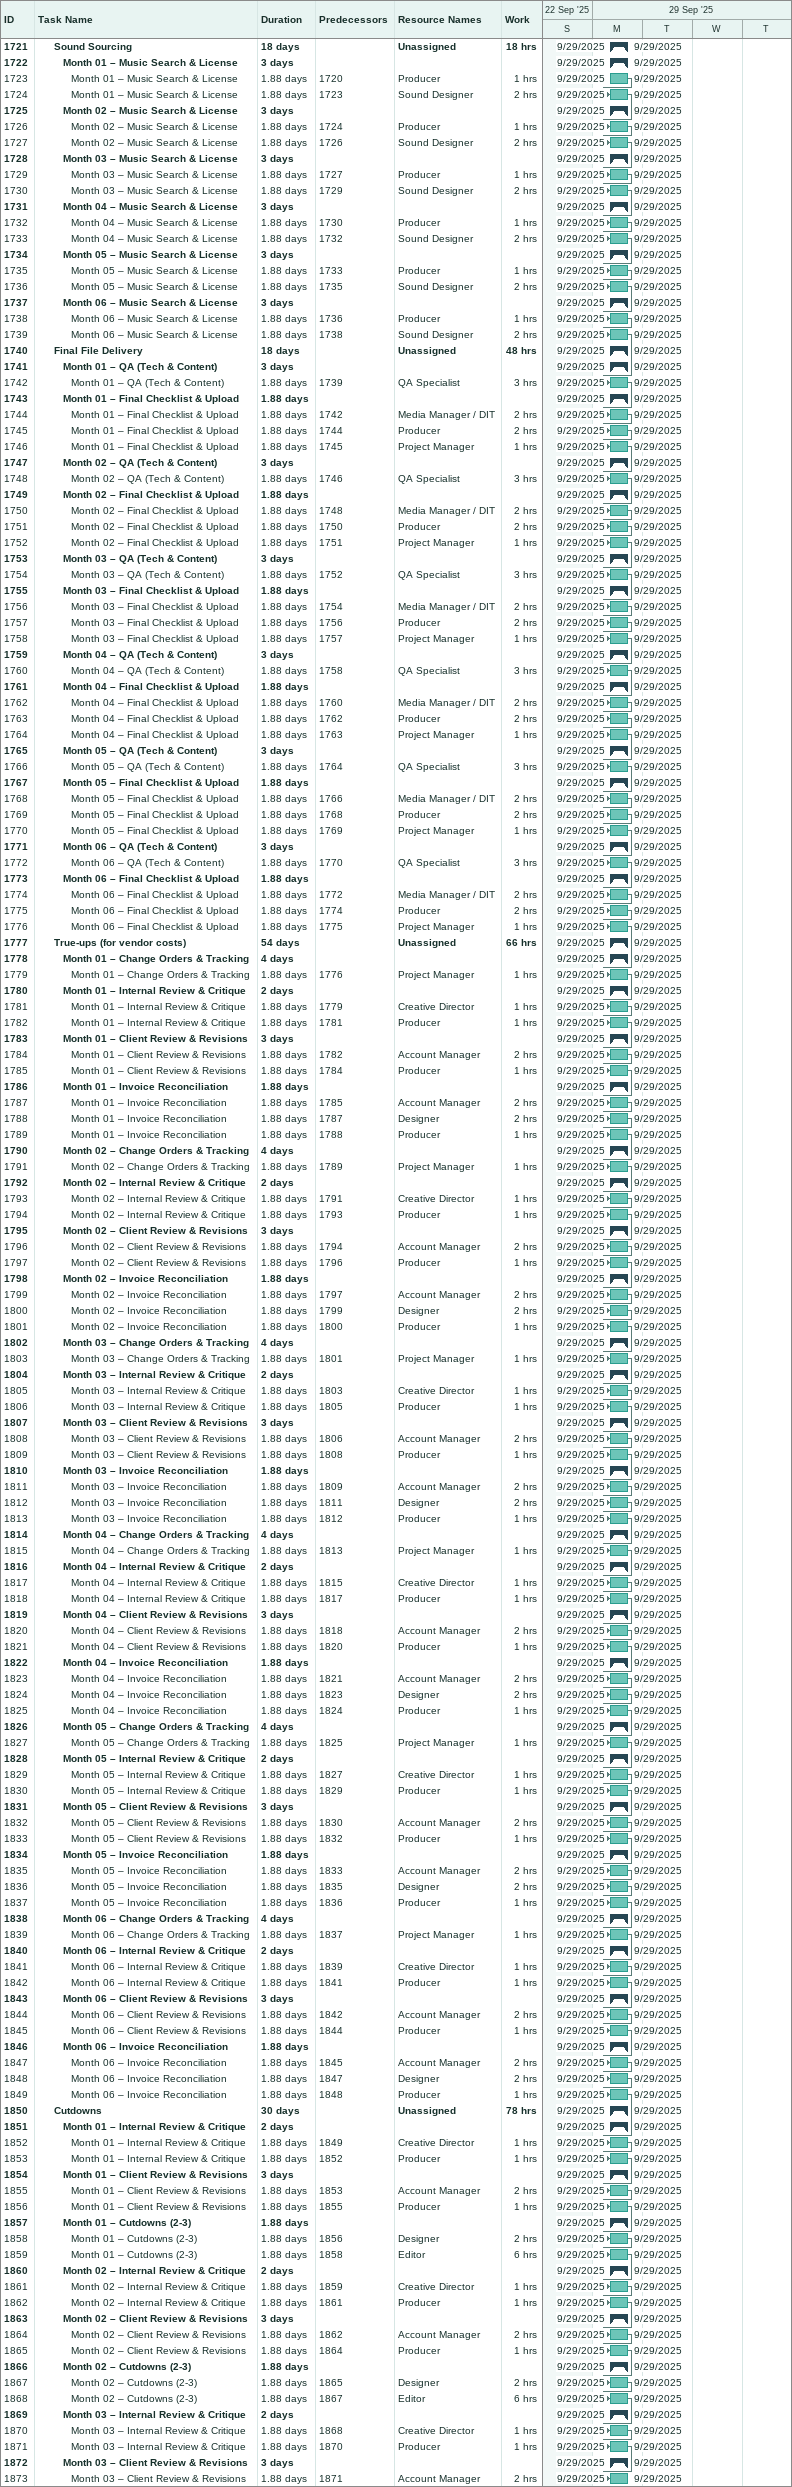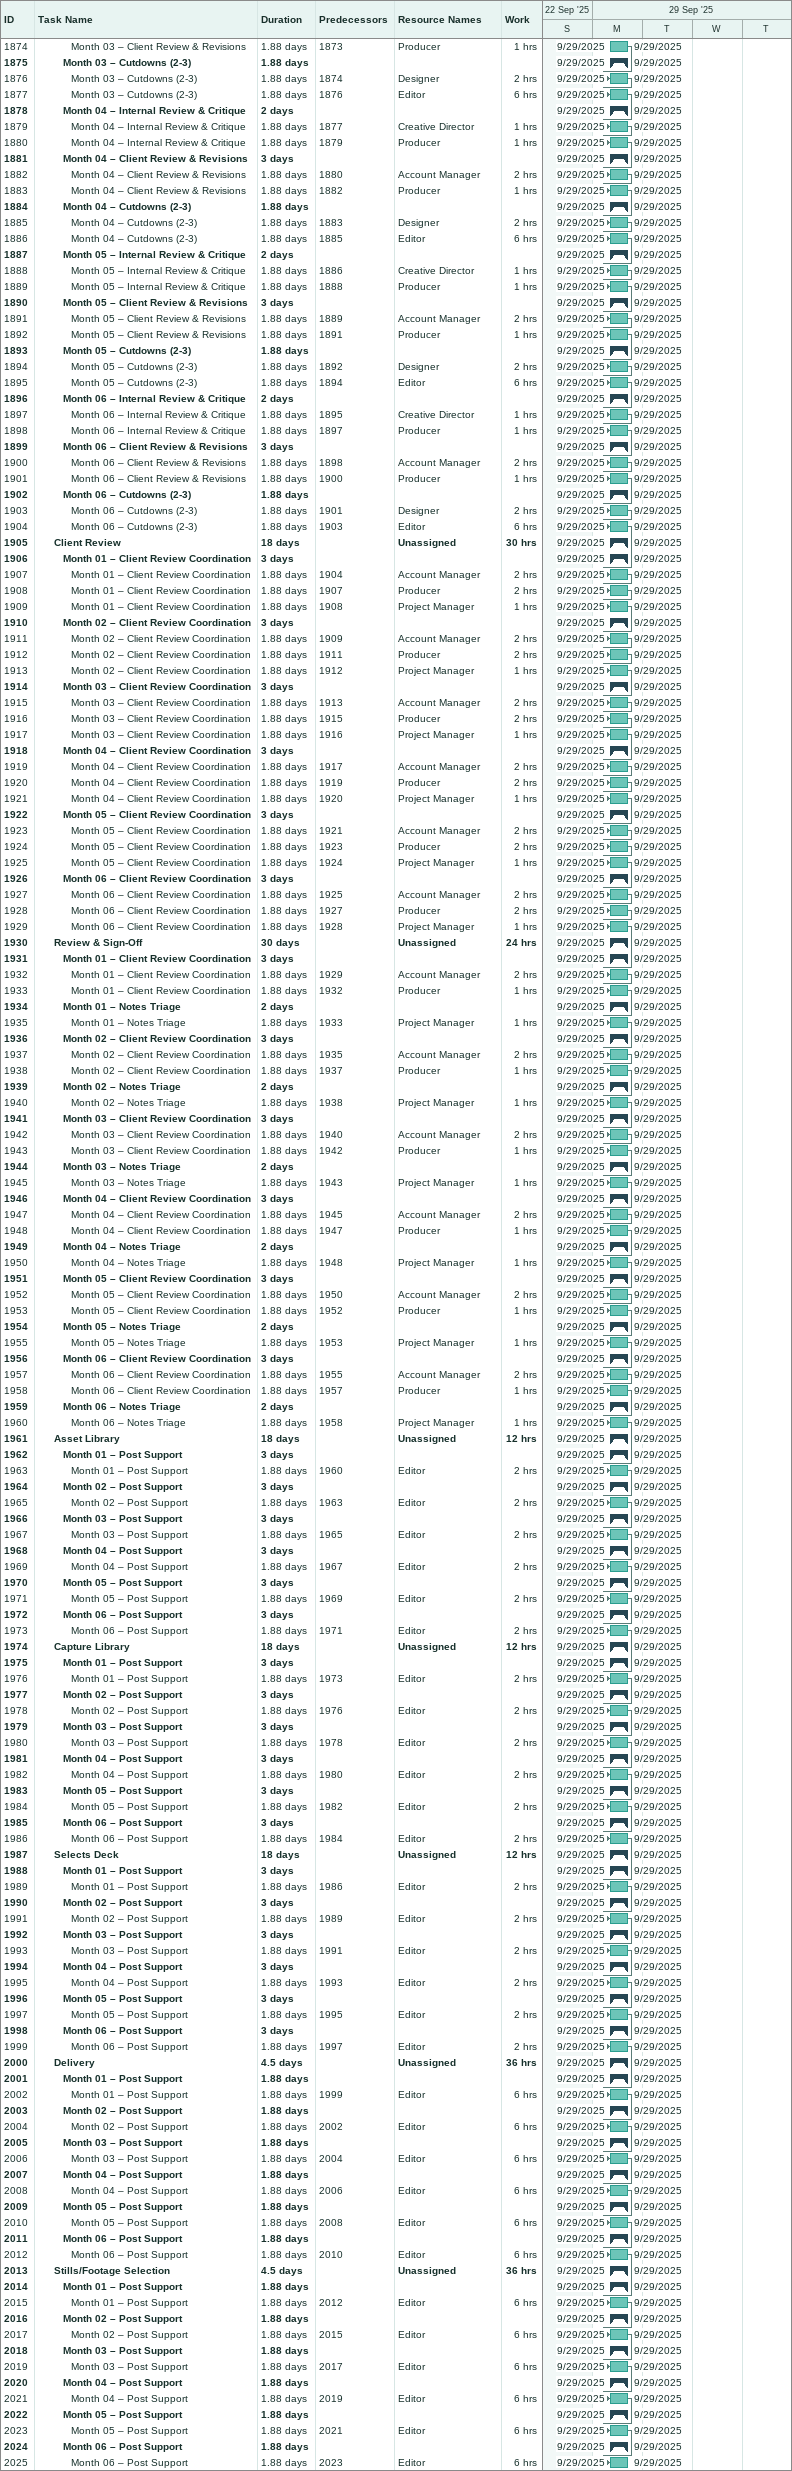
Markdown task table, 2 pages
| ID | Level | Task | Duration | Start | Finish | Predecessors | Resources | Work (h) |
|---|---|---|---|---|---|---|---|---|
| 1721 | 3 | **Sound Sourcing** | 18d | 2025-09-29 | 2025-09-29 |  | Unassigned | 18 |
| 1722 | 4 | **Month 01 – Music Search & License** | 3d | 2025-09-29 | 2025-09-29 |  |  |  |
| 1723 | 5 | Month 01 – Music Search & License | 1.88d | 2025-09-29 | 2025-09-29 | 1720 | Producer | 1 |
| 1724 | 5 | Month 01 – Music Search & License | 1.88d | 2025-09-29 | 2025-09-29 | 1723 | Sound Designer | 2 |
| 1725 | 4 | **Month 02 – Music Search & License** | 3d | 2025-09-29 | 2025-09-29 |  |  |  |
| 1726 | 5 | Month 02 – Music Search & License | 1.88d | 2025-09-29 | 2025-09-29 | 1724 | Producer | 1 |
| 1727 | 5 | Month 02 – Music Search & License | 1.88d | 2025-09-29 | 2025-09-29 | 1726 | Sound Designer | 2 |
| 1728 | 4 | **Month 03 – Music Search & License** | 3d | 2025-09-29 | 2025-09-29 |  |  |  |
| 1729 | 5 | Month 03 – Music Search & License | 1.88d | 2025-09-29 | 2025-09-29 | 1727 | Producer | 1 |
| 1730 | 5 | Month 03 – Music Search & License | 1.88d | 2025-09-29 | 2025-09-29 | 1729 | Sound Designer | 2 |
| 1731 | 4 | **Month 04 – Music Search & License** | 3d | 2025-09-29 | 2025-09-29 |  |  |  |
| 1732 | 5 | Month 04 – Music Search & License | 1.88d | 2025-09-29 | 2025-09-29 | 1730 | Producer | 1 |
| 1733 | 5 | Month 04 – Music Search & License | 1.88d | 2025-09-29 | 2025-09-29 | 1732 | Sound Designer | 2 |
| 1734 | 4 | **Month 05 – Music Search & License** | 3d | 2025-09-29 | 2025-09-29 |  |  |  |
| 1735 | 5 | Month 05 – Music Search & License | 1.88d | 2025-09-29 | 2025-09-29 | 1733 | Producer | 1 |
| 1736 | 5 | Month 05 – Music Search & License | 1.88d | 2025-09-29 | 2025-09-29 | 1735 | Sound Designer | 2 |
| 1737 | 4 | **Month 06 – Music Search & License** | 3d | 2025-09-29 | 2025-09-29 |  |  |  |
| 1738 | 5 | Month 06 – Music Search & License | 1.88d | 2025-09-29 | 2025-09-29 | 1736 | Producer | 1 |
| 1739 | 5 | Month 06 – Music Search & License | 1.88d | 2025-09-29 | 2025-09-29 | 1738 | Sound Designer | 2 |
| 1740 | 3 | **Final File Delivery** | 18d | 2025-09-29 | 2025-09-29 |  | Unassigned | 48 |
| 1741 | 4 | **Month 01 – QA (Tech & Content)** | 3d | 2025-09-29 | 2025-09-29 |  |  |  |
| 1742 | 5 | Month 01 – QA (Tech & Content) | 1.88d | 2025-09-29 | 2025-09-29 | 1739 | QA Specialist | 3 |
| 1743 | 4 | **Month 01 – Final Checklist & Upload** | 1.88d | 2025-09-29 | 2025-09-29 |  |  |  |
| 1744 | 5 | Month 01 – Final Checklist & Upload | 1.88d | 2025-09-29 | 2025-09-29 | 1742 | Media Manager / DIT | 2 |
| 1745 | 5 | Month 01 – Final Checklist & Upload | 1.88d | 2025-09-29 | 2025-09-29 | 1744 | Producer | 2 |
| 1746 | 5 | Month 01 – Final Checklist & Upload | 1.88d | 2025-09-29 | 2025-09-29 | 1745 | Project Manager | 1 |
| 1747 | 4 | **Month 02 – QA (Tech & Content)** | 3d | 2025-09-29 | 2025-09-29 |  |  |  |
| 1748 | 5 | Month 02 – QA (Tech & Content) | 1.88d | 2025-09-29 | 2025-09-29 | 1746 | QA Specialist | 3 |
| 1749 | 4 | **Month 02 – Final Checklist & Upload** | 1.88d | 2025-09-29 | 2025-09-29 |  |  |  |
| 1750 | 5 | Month 02 – Final Checklist & Upload | 1.88d | 2025-09-29 | 2025-09-29 | 1748 | Media Manager / DIT | 2 |
| 1751 | 5 | Month 02 – Final Checklist & Upload | 1.88d | 2025-09-29 | 2025-09-29 | 1750 | Producer | 2 |
| 1752 | 5 | Month 02 – Final Checklist & Upload | 1.88d | 2025-09-29 | 2025-09-29 | 1751 | Project Manager | 1 |
| 1753 | 4 | **Month 03 – QA (Tech & Content)** | 3d | 2025-09-29 | 2025-09-29 |  |  |  |
| 1754 | 5 | Month 03 – QA (Tech & Content) | 1.88d | 2025-09-29 | 2025-09-29 | 1752 | QA Specialist | 3 |
| 1755 | 4 | **Month 03 – Final Checklist & Upload** | 1.88d | 2025-09-29 | 2025-09-29 |  |  |  |
| 1756 | 5 | Month 03 – Final Checklist & Upload | 1.88d | 2025-09-29 | 2025-09-29 | 1754 | Media Manager / DIT | 2 |
| 1757 | 5 | Month 03 – Final Checklist & Upload | 1.88d | 2025-09-29 | 2025-09-29 | 1756 | Producer | 2 |
| 1758 | 5 | Month 03 – Final Checklist & Upload | 1.88d | 2025-09-29 | 2025-09-29 | 1757 | Project Manager | 1 |
| 1759 | 4 | **Month 04 – QA (Tech & Content)** | 3d | 2025-09-29 | 2025-09-29 |  |  |  |
| 1760 | 5 | Month 04 – QA (Tech & Content) | 1.88d | 2025-09-29 | 2025-09-29 | 1758 | QA Specialist | 3 |
| 1761 | 4 | **Month 04 – Final Checklist & Upload** | 1.88d | 2025-09-29 | 2025-09-29 |  |  |  |
| 1762 | 5 | Month 04 – Final Checklist & Upload | 1.88d | 2025-09-29 | 2025-09-29 | 1760 | Media Manager / DIT | 2 |
| 1763 | 5 | Month 04 – Final Checklist & Upload | 1.88d | 2025-09-29 | 2025-09-29 | 1762 | Producer | 2 |
| 1764 | 5 | Month 04 – Final Checklist & Upload | 1.88d | 2025-09-29 | 2025-09-29 | 1763 | Project Manager | 1 |
| 1765 | 4 | **Month 05 – QA (Tech & Content)** | 3d | 2025-09-29 | 2025-09-29 |  |  |  |
| 1766 | 5 | Month 05 – QA (Tech & Content) | 1.88d | 2025-09-29 | 2025-09-29 | 1764 | QA Specialist | 3 |
| 1767 | 4 | **Month 05 – Final Checklist & Upload** | 1.88d | 2025-09-29 | 2025-09-29 |  |  |  |
| 1768 | 5 | Month 05 – Final Checklist & Upload | 1.88d | 2025-09-29 | 2025-09-29 | 1766 | Media Manager / DIT | 2 |
| 1769 | 5 | Month 05 – Final Checklist & Upload | 1.88d | 2025-09-29 | 2025-09-29 | 1768 | Producer | 2 |
| 1770 | 5 | Month 05 – Final Checklist & Upload | 1.88d | 2025-09-29 | 2025-09-29 | 1769 | Project Manager | 1 |
| 1771 | 4 | **Month 06 – QA (Tech & Content)** | 3d | 2025-09-29 | 2025-09-29 |  |  |  |
| 1772 | 5 | Month 06 – QA (Tech & Content) | 1.88d | 2025-09-29 | 2025-09-29 | 1770 | QA Specialist | 3 |
| 1773 | 4 | **Month 06 – Final Checklist & Upload** | 1.88d | 2025-09-29 | 2025-09-29 |  |  |  |
| 1774 | 5 | Month 06 – Final Checklist & Upload | 1.88d | 2025-09-29 | 2025-09-29 | 1772 | Media Manager / DIT | 2 |
| 1775 | 5 | Month 06 – Final Checklist & Upload | 1.88d | 2025-09-29 | 2025-09-29 | 1774 | Producer | 2 |
| 1776 | 5 | Month 06 – Final Checklist & Upload | 1.88d | 2025-09-29 | 2025-09-29 | 1775 | Project Manager | 1 |
| 1777 | 3 | **True-ups (for vendor costs)** | 54d | 2025-09-29 | 2025-09-29 |  | Unassigned | 66 |
| 1778 | 4 | **Month 01 – Change Orders & Tracking** | 4d | 2025-09-29 | 2025-09-29 |  |  |  |
| 1779 | 5 | Month 01 – Change Orders & Tracking | 1.88d | 2025-09-29 | 2025-09-29 | 1776 | Project Manager | 1 |
| 1780 | 4 | **Month 01 – Internal Review & Critique** | 2d | 2025-09-29 | 2025-09-29 |  |  |  |
| 1781 | 5 | Month 01 – Internal Review & Critique | 1.88d | 2025-09-29 | 2025-09-29 | 1779 | Creative Director | 1 |
| 1782 | 5 | Month 01 – Internal Review & Critique | 1.88d | 2025-09-29 | 2025-09-29 | 1781 | Producer | 1 |
| 1783 | 4 | **Month 01 – Client Review & Revisions** | 3d | 2025-09-29 | 2025-09-29 |  |  |  |
| 1784 | 5 | Month 01 – Client Review & Revisions | 1.88d | 2025-09-29 | 2025-09-29 | 1782 | Account Manager | 2 |
| 1785 | 5 | Month 01 – Client Review & Revisions | 1.88d | 2025-09-29 | 2025-09-29 | 1784 | Producer | 1 |
| 1786 | 4 | **Month 01 – Invoice Reconciliation** | 1.88d | 2025-09-29 | 2025-09-29 |  |  |  |
| 1787 | 5 | Month 01 – Invoice Reconciliation | 1.88d | 2025-09-29 | 2025-09-29 | 1785 | Account Manager | 2 |
| 1788 | 5 | Month 01 – Invoice Reconciliation | 1.88d | 2025-09-29 | 2025-09-29 | 1787 | Designer | 2 |
| 1789 | 5 | Month 01 – Invoice Reconciliation | 1.88d | 2025-09-29 | 2025-09-29 | 1788 | Producer | 1 |
| 1790 | 4 | **Month 02 – Change Orders & Tracking** | 4d | 2025-09-29 | 2025-09-29 |  |  |  |
| 1791 | 5 | Month 02 – Change Orders & Tracking | 1.88d | 2025-09-29 | 2025-09-29 | 1789 | Project Manager | 1 |
| 1792 | 4 | **Month 02 – Internal Review & Critique** | 2d | 2025-09-29 | 2025-09-29 |  |  |  |
| 1793 | 5 | Month 02 – Internal Review & Critique | 1.88d | 2025-09-29 | 2025-09-29 | 1791 | Creative Director | 1 |
| 1794 | 5 | Month 02 – Internal Review & Critique | 1.88d | 2025-09-29 | 2025-09-29 | 1793 | Producer | 1 |
| 1795 | 4 | **Month 02 – Client Review & Revisions** | 3d | 2025-09-29 | 2025-09-29 |  |  |  |
| 1796 | 5 | Month 02 – Client Review & Revisions | 1.88d | 2025-09-29 | 2025-09-29 | 1794 | Account Manager | 2 |
| 1797 | 5 | Month 02 – Client Review & Revisions | 1.88d | 2025-09-29 | 2025-09-29 | 1796 | Producer | 1 |
| 1798 | 4 | **Month 02 – Invoice Reconciliation** | 1.88d | 2025-09-29 | 2025-09-29 |  |  |  |
| 1799 | 5 | Month 02 – Invoice Reconciliation | 1.88d | 2025-09-29 | 2025-09-29 | 1797 | Account Manager | 2 |
| 1800 | 5 | Month 02 – Invoice Reconciliation | 1.88d | 2025-09-29 | 2025-09-29 | 1799 | Designer | 2 |
| 1801 | 5 | Month 02 – Invoice Reconciliation | 1.88d | 2025-09-29 | 2025-09-29 | 1800 | Producer | 1 |
| 1802 | 4 | **Month 03 – Change Orders & Tracking** | 4d | 2025-09-29 | 2025-09-29 |  |  |  |
| 1803 | 5 | Month 03 – Change Orders & Tracking | 1.88d | 2025-09-29 | 2025-09-29 | 1801 | Project Manager | 1 |
| 1804 | 4 | **Month 03 – Internal Review & Critique** | 2d | 2025-09-29 | 2025-09-29 |  |  |  |
| 1805 | 5 | Month 03 – Internal Review & Critique | 1.88d | 2025-09-29 | 2025-09-29 | 1803 | Creative Director | 1 |
| 1806 | 5 | Month 03 – Internal Review & Critique | 1.88d | 2025-09-29 | 2025-09-29 | 1805 | Producer | 1 |
| 1807 | 4 | **Month 03 – Client Review & Revisions** | 3d | 2025-09-29 | 2025-09-29 |  |  |  |
| 1808 | 5 | Month 03 – Client Review & Revisions | 1.88d | 2025-09-29 | 2025-09-29 | 1806 | Account Manager | 2 |
| 1809 | 5 | Month 03 – Client Review & Revisions | 1.88d | 2025-09-29 | 2025-09-29 | 1808 | Producer | 1 |
| 1810 | 4 | **Month 03 – Invoice Reconciliation** | 1.88d | 2025-09-29 | 2025-09-29 |  |  |  |
| 1811 | 5 | Month 03 – Invoice Reconciliation | 1.88d | 2025-09-29 | 2025-09-29 | 1809 | Account Manager | 2 |
| 1812 | 5 | Month 03 – Invoice Reconciliation | 1.88d | 2025-09-29 | 2025-09-29 | 1811 | Designer | 2 |
| 1813 | 5 | Month 03 – Invoice Reconciliation | 1.88d | 2025-09-29 | 2025-09-29 | 1812 | Producer | 1 |
| 1814 | 4 | **Month 04 – Change Orders & Tracking** | 4d | 2025-09-29 | 2025-09-29 |  |  |  |
| 1815 | 5 | Month 04 – Change Orders & Tracking | 1.88d | 2025-09-29 | 2025-09-29 | 1813 | Project Manager | 1 |
| 1816 | 4 | **Month 04 – Internal Review & Critique** | 2d | 2025-09-29 | 2025-09-29 |  |  |  |
| 1817 | 5 | Month 04 – Internal Review & Critique | 1.88d | 2025-09-29 | 2025-09-29 | 1815 | Creative Director | 1 |
| 1818 | 5 | Month 04 – Internal Review & Critique | 1.88d | 2025-09-29 | 2025-09-29 | 1817 | Producer | 1 |
| 1819 | 4 | **Month 04 – Client Review & Revisions** | 3d | 2025-09-29 | 2025-09-29 |  |  |  |
| 1820 | 5 | Month 04 – Client Review & Revisions | 1.88d | 2025-09-29 | 2025-09-29 | 1818 | Account Manager | 2 |
| 1821 | 5 | Month 04 – Client Review & Revisions | 1.88d | 2025-09-29 | 2025-09-29 | 1820 | Producer | 1 |
| 1822 | 4 | **Month 04 – Invoice Reconciliation** | 1.88d | 2025-09-29 | 2025-09-29 |  |  |  |
| 1823 | 5 | Month 04 – Invoice Reconciliation | 1.88d | 2025-09-29 | 2025-09-29 | 1821 | Account Manager | 2 |
| 1824 | 5 | Month 04 – Invoice Reconciliation | 1.88d | 2025-09-29 | 2025-09-29 | 1823 | Designer | 2 |
| 1825 | 5 | Month 04 – Invoice Reconciliation | 1.88d | 2025-09-29 | 2025-09-29 | 1824 | Producer | 1 |
| 1826 | 4 | **Month 05 – Change Orders & Tracking** | 4d | 2025-09-29 | 2025-09-29 |  |  |  |
| 1827 | 5 | Month 05 – Change Orders & Tracking | 1.88d | 2025-09-29 | 2025-09-29 | 1825 | Project Manager | 1 |
| 1828 | 4 | **Month 05 – Internal Review & Critique** | 2d | 2025-09-29 | 2025-09-29 |  |  |  |
| 1829 | 5 | Month 05 – Internal Review & Critique | 1.88d | 2025-09-29 | 2025-09-29 | 1827 | Creative Director | 1 |
| 1830 | 5 | Month 05 – Internal Review & Critique | 1.88d | 2025-09-29 | 2025-09-29 | 1829 | Producer | 1 |
| 1831 | 4 | **Month 05 – Client Review & Revisions** | 3d | 2025-09-29 | 2025-09-29 |  |  |  |
| 1832 | 5 | Month 05 – Client Review & Revisions | 1.88d | 2025-09-29 | 2025-09-29 | 1830 | Account Manager | 2 |
| 1833 | 5 | Month 05 – Client Review & Revisions | 1.88d | 2025-09-29 | 2025-09-29 | 1832 | Producer | 1 |
| 1834 | 4 | **Month 05 – Invoice Reconciliation** | 1.88d | 2025-09-29 | 2025-09-29 |  |  |  |
| 1835 | 5 | Month 05 – Invoice Reconciliation | 1.88d | 2025-09-29 | 2025-09-29 | 1833 | Account Manager | 2 |
| 1836 | 5 | Month 05 – Invoice Reconciliation | 1.88d | 2025-09-29 | 2025-09-29 | 1835 | Designer | 2 |
| 1837 | 5 | Month 05 – Invoice Reconciliation | 1.88d | 2025-09-29 | 2025-09-29 | 1836 | Producer | 1 |
| 1838 | 4 | **Month 06 – Change Orders & Tracking** | 4d | 2025-09-29 | 2025-09-29 |  |  |  |
| 1839 | 5 | Month 06 – Change Orders & Tracking | 1.88d | 2025-09-29 | 2025-09-29 | 1837 | Project Manager | 1 |
| 1840 | 4 | **Month 06 – Internal Review & Critique** | 2d | 2025-09-29 | 2025-09-29 |  |  |  |
| 1841 | 5 | Month 06 – Internal Review & Critique | 1.88d | 2025-09-29 | 2025-09-29 | 1839 | Creative Director | 1 |
| 1842 | 5 | Month 06 – Internal Review & Critique | 1.88d | 2025-09-29 | 2025-09-29 | 1841 | Producer | 1 |
| 1843 | 4 | **Month 06 – Client Review & Revisions** | 3d | 2025-09-29 | 2025-09-29 |  |  |  |
| 1844 | 5 | Month 06 – Client Review & Revisions | 1.88d | 2025-09-29 | 2025-09-29 | 1842 | Account Manager | 2 |
| 1845 | 5 | Month 06 – Client Review & Revisions | 1.88d | 2025-09-29 | 2025-09-29 | 1844 | Producer | 1 |
| 1846 | 4 | **Month 06 – Invoice Reconciliation** | 1.88d | 2025-09-29 | 2025-09-29 |  |  |  |
| 1847 | 5 | Month 06 – Invoice Reconciliation | 1.88d | 2025-09-29 | 2025-09-29 | 1845 | Account Manager | 2 |
| 1848 | 5 | Month 06 – Invoice Reconciliation | 1.88d | 2025-09-29 | 2025-09-29 | 1847 | Designer | 2 |
| 1849 | 5 | Month 06 – Invoice Reconciliation | 1.88d | 2025-09-29 | 2025-09-29 | 1848 | Producer | 1 |
| 1850 | 3 | **Cutdowns** | 30d | 2025-09-29 | 2025-09-29 |  | Unassigned | 78 |
| 1851 | 4 | **Month 01 – Internal Review & Critique** | 2d | 2025-09-29 | 2025-09-29 |  |  |  |
| 1852 | 5 | Month 01 – Internal Review & Critique | 1.88d | 2025-09-29 | 2025-09-29 | 1849 | Creative Director | 1 |
| 1853 | 5 | Month 01 – Internal Review & Critique | 1.88d | 2025-09-29 | 2025-09-29 | 1852 | Producer | 1 |
| 1854 | 4 | **Month 01 – Client Review & Revisions** | 3d | 2025-09-29 | 2025-09-29 |  |  |  |
| 1855 | 5 | Month 01 – Client Review & Revisions | 1.88d | 2025-09-29 | 2025-09-29 | 1853 | Account Manager | 2 |
| 1856 | 5 | Month 01 – Client Review & Revisions | 1.88d | 2025-09-29 | 2025-09-29 | 1855 | Producer | 1 |
| 1857 | 4 | **Month 01 – Cutdowns (2-3)** | 1.88d | 2025-09-29 | 2025-09-29 |  |  |  |
| 1858 | 5 | Month 01 – Cutdowns (2-3) | 1.88d | 2025-09-29 | 2025-09-29 | 1856 | Designer | 2 |
| 1859 | 5 | Month 01 – Cutdowns (2-3) | 1.88d | 2025-09-29 | 2025-09-29 | 1858 | Editor | 6 |
| 1860 | 4 | **Month 02 – Internal Review & Critique** | 2d | 2025-09-29 | 2025-09-29 |  |  |  |
| 1861 | 5 | Month 02 – Internal Review & Critique | 1.88d | 2025-09-29 | 2025-09-29 | 1859 | Creative Director | 1 |
| 1862 | 5 | Month 02 – Internal Review & Critique | 1.88d | 2025-09-29 | 2025-09-29 | 1861 | Producer | 1 |
| 1863 | 4 | **Month 02 – Client Review & Revisions** | 3d | 2025-09-29 | 2025-09-29 |  |  |  |
| 1864 | 5 | Month 02 – Client Review & Revisions | 1.88d | 2025-09-29 | 2025-09-29 | 1862 | Account Manager | 2 |
| 1865 | 5 | Month 02 – Client Review & Revisions | 1.88d | 2025-09-29 | 2025-09-29 | 1864 | Producer | 1 |
| 1866 | 4 | **Month 02 – Cutdowns (2-3)** | 1.88d | 2025-09-29 | 2025-09-29 |  |  |  |
| 1867 | 5 | Month 02 – Cutdowns (2-3) | 1.88d | 2025-09-29 | 2025-09-29 | 1865 | Designer | 2 |
| 1868 | 5 | Month 02 – Cutdowns (2-3) | 1.88d | 2025-09-29 | 2025-09-29 | 1867 | Editor | 6 |
| 1869 | 4 | **Month 03 – Internal Review & Critique** | 2d | 2025-09-29 | 2025-09-29 |  |  |  |
| 1870 | 5 | Month 03 – Internal Review & Critique | 1.88d | 2025-09-29 | 2025-09-29 | 1868 | Creative Director | 1 |
| 1871 | 5 | Month 03 – Internal Review & Critique | 1.88d | 2025-09-29 | 2025-09-29 | 1870 | Producer | 1 |
| 1872 | 4 | **Month 03 – Client Review & Revisions** | 3d | 2025-09-29 | 2025-09-29 |  |  |  |
| 1873 | 5 | Month 03 – Client Review & Revisions | 1.88d | 2025-09-29 | 2025-09-29 | 1871 | Account Manager | 2 |
| 1874 | 5 | Month 03 – Client Review & Revisions | 1.88d | 2025-09-29 | 2025-09-29 | 1873 | Producer | 1 |
| 1875 | 4 | **Month 03 – Cutdowns (2-3)** | 1.88d | 2025-09-29 | 2025-09-29 |  |  |  |
| 1876 | 5 | Month 03 – Cutdowns (2-3) | 1.88d | 2025-09-29 | 2025-09-29 | 1874 | Designer | 2 |
| 1877 | 5 | Month 03 – Cutdowns (2-3) | 1.88d | 2025-09-29 | 2025-09-29 | 1876 | Editor | 6 |
| 1878 | 4 | **Month 04 – Internal Review & Critique** | 2d | 2025-09-29 | 2025-09-29 |  |  |  |
| 1879 | 5 | Month 04 – Internal Review & Critique | 1.88d | 2025-09-29 | 2025-09-29 | 1877 | Creative Director | 1 |
| 1880 | 5 | Month 04 – Internal Review & Critique | 1.88d | 2025-09-29 | 2025-09-29 | 1879 | Producer | 1 |
| 1881 | 4 | **Month 04 – Client Review & Revisions** | 3d | 2025-09-29 | 2025-09-29 |  |  |  |
| 1882 | 5 | Month 04 – Client Review & Revisions | 1.88d | 2025-09-29 | 2025-09-29 | 1880 | Account Manager | 2 |
| 1883 | 5 | Month 04 – Client Review & Revisions | 1.88d | 2025-09-29 | 2025-09-29 | 1882 | Producer | 1 |
| 1884 | 4 | **Month 04 – Cutdowns (2-3)** | 1.88d | 2025-09-29 | 2025-09-29 |  |  |  |
| 1885 | 5 | Month 04 – Cutdowns (2-3) | 1.88d | 2025-09-29 | 2025-09-29 | 1883 | Designer | 2 |
| 1886 | 5 | Month 04 – Cutdowns (2-3) | 1.88d | 2025-09-29 | 2025-09-29 | 1885 | Editor | 6 |
| 1887 | 4 | **Month 05 – Internal Review & Critique** | 2d | 2025-09-29 | 2025-09-29 |  |  |  |
| 1888 | 5 | Month 05 – Internal Review & Critique | 1.88d | 2025-09-29 | 2025-09-29 | 1886 | Creative Director | 1 |
| 1889 | 5 | Month 05 – Internal Review & Critique | 1.88d | 2025-09-29 | 2025-09-29 | 1888 | Producer | 1 |
| 1890 | 4 | **Month 05 – Client Review & Revisions** | 3d | 2025-09-29 | 2025-09-29 |  |  |  |
| 1891 | 5 | Month 05 – Client Review & Revisions | 1.88d | 2025-09-29 | 2025-09-29 | 1889 | Account Manager | 2 |
| 1892 | 5 | Month 05 – Client Review & Revisions | 1.88d | 2025-09-29 | 2025-09-29 | 1891 | Producer | 1 |
| 1893 | 4 | **Month 05 – Cutdowns (2-3)** | 1.88d | 2025-09-29 | 2025-09-29 |  |  |  |
| 1894 | 5 | Month 05 – Cutdowns (2-3) | 1.88d | 2025-09-29 | 2025-09-29 | 1892 | Designer | 2 |
| 1895 | 5 | Month 05 – Cutdowns (2-3) | 1.88d | 2025-09-29 | 2025-09-29 | 1894 | Editor | 6 |
| 1896 | 4 | **Month 06 – Internal Review & Critique** | 2d | 2025-09-29 | 2025-09-29 |  |  |  |
| 1897 | 5 | Month 06 – Internal Review & Critique | 1.88d | 2025-09-29 | 2025-09-29 | 1895 | Creative Director | 1 |
| 1898 | 5 | Month 06 – Internal Review & Critique | 1.88d | 2025-09-29 | 2025-09-29 | 1897 | Producer | 1 |
| 1899 | 4 | **Month 06 – Client Review & Revisions** | 3d | 2025-09-29 | 2025-09-29 |  |  |  |
| 1900 | 5 | Month 06 – Client Review & Revisions | 1.88d | 2025-09-29 | 2025-09-29 | 1898 | Account Manager | 2 |
| 1901 | 5 | Month 06 – Client Review & Revisions | 1.88d | 2025-09-29 | 2025-09-29 | 1900 | Producer | 1 |
| 1902 | 4 | **Month 06 – Cutdowns (2-3)** | 1.88d | 2025-09-29 | 2025-09-29 |  |  |  |
| 1903 | 5 | Month 06 – Cutdowns (2-3) | 1.88d | 2025-09-29 | 2025-09-29 | 1901 | Designer | 2 |
| 1904 | 5 | Month 06 – Cutdowns (2-3) | 1.88d | 2025-09-29 | 2025-09-29 | 1903 | Editor | 6 |
| 1905 | 3 | **Client Review** | 18d | 2025-09-29 | 2025-09-29 |  | Unassigned | 30 |
| 1906 | 4 | **Month 01 – Client Review Coordination** | 3d | 2025-09-29 | 2025-09-29 |  |  |  |
| 1907 | 5 | Month 01 – Client Review Coordination | 1.88d | 2025-09-29 | 2025-09-29 | 1904 | Account Manager | 2 |
| 1908 | 5 | Month 01 – Client Review Coordination | 1.88d | 2025-09-29 | 2025-09-29 | 1907 | Producer | 2 |
| 1909 | 5 | Month 01 – Client Review Coordination | 1.88d | 2025-09-29 | 2025-09-29 | 1908 | Project Manager | 1 |
| 1910 | 4 | **Month 02 – Client Review Coordination** | 3d | 2025-09-29 | 2025-09-29 |  |  |  |
| 1911 | 5 | Month 02 – Client Review Coordination | 1.88d | 2025-09-29 | 2025-09-29 | 1909 | Account Manager | 2 |
| 1912 | 5 | Month 02 – Client Review Coordination | 1.88d | 2025-09-29 | 2025-09-29 | 1911 | Producer | 2 |
| 1913 | 5 | Month 02 – Client Review Coordination | 1.88d | 2025-09-29 | 2025-09-29 | 1912 | Project Manager | 1 |
| 1914 | 4 | **Month 03 – Client Review Coordination** | 3d | 2025-09-29 | 2025-09-29 |  |  |  |
| 1915 | 5 | Month 03 – Client Review Coordination | 1.88d | 2025-09-29 | 2025-09-29 | 1913 | Account Manager | 2 |
| 1916 | 5 | Month 03 – Client Review Coordination | 1.88d | 2025-09-29 | 2025-09-29 | 1915 | Producer | 2 |
| 1917 | 5 | Month 03 – Client Review Coordination | 1.88d | 2025-09-29 | 2025-09-29 | 1916 | Project Manager | 1 |
| 1918 | 4 | **Month 04 – Client Review Coordination** | 3d | 2025-09-29 | 2025-09-29 |  |  |  |
| 1919 | 5 | Month 04 – Client Review Coordination | 1.88d | 2025-09-29 | 2025-09-29 | 1917 | Account Manager | 2 |
| 1920 | 5 | Month 04 – Client Review Coordination | 1.88d | 2025-09-29 | 2025-09-29 | 1919 | Producer | 2 |
| 1921 | 5 | Month 04 – Client Review Coordination | 1.88d | 2025-09-29 | 2025-09-29 | 1920 | Project Manager | 1 |
| 1922 | 4 | **Month 05 – Client Review Coordination** | 3d | 2025-09-29 | 2025-09-29 |  |  |  |
| 1923 | 5 | Month 05 – Client Review Coordination | 1.88d | 2025-09-29 | 2025-09-29 | 1921 | Account Manager | 2 |
| 1924 | 5 | Month 05 – Client Review Coordination | 1.88d | 2025-09-29 | 2025-09-29 | 1923 | Producer | 2 |
| 1925 | 5 | Month 05 – Client Review Coordination | 1.88d | 2025-09-29 | 2025-09-29 | 1924 | Project Manager | 1 |
| 1926 | 4 | **Month 06 – Client Review Coordination** | 3d | 2025-09-29 | 2025-09-29 |  |  |  |
| 1927 | 5 | Month 06 – Client Review Coordination | 1.88d | 2025-09-29 | 2025-09-29 | 1925 | Account Manager | 2 |
| 1928 | 5 | Month 06 – Client Review Coordination | 1.88d | 2025-09-29 | 2025-09-29 | 1927 | Producer | 2 |
| 1929 | 5 | Month 06 – Client Review Coordination | 1.88d | 2025-09-29 | 2025-09-29 | 1928 | Project Manager | 1 |
| 1930 | 3 | **Review & Sign-Off** | 30d | 2025-09-29 | 2025-09-29 |  | Unassigned | 24 |
| 1931 | 4 | **Month 01 – Client Review Coordination** | 3d | 2025-09-29 | 2025-09-29 |  |  |  |
| 1932 | 5 | Month 01 – Client Review Coordination | 1.88d | 2025-09-29 | 2025-09-29 | 1929 | Account Manager | 2 |
| 1933 | 5 | Month 01 – Client Review Coordination | 1.88d | 2025-09-29 | 2025-09-29 | 1932 | Producer | 1 |
| 1934 | 4 | **Month 01 – Notes Triage** | 2d | 2025-09-29 | 2025-09-29 |  |  |  |
| 1935 | 5 | Month 01 – Notes Triage | 1.88d | 2025-09-29 | 2025-09-29 | 1933 | Project Manager | 1 |
| 1936 | 4 | **Month 02 – Client Review Coordination** | 3d | 2025-09-29 | 2025-09-29 |  |  |  |
| 1937 | 5 | Month 02 – Client Review Coordination | 1.88d | 2025-09-29 | 2025-09-29 | 1935 | Account Manager | 2 |
| 1938 | 5 | Month 02 – Client Review Coordination | 1.88d | 2025-09-29 | 2025-09-29 | 1937 | Producer | 1 |
| 1939 | 4 | **Month 02 – Notes Triage** | 2d | 2025-09-29 | 2025-09-29 |  |  |  |
| 1940 | 5 | Month 02 – Notes Triage | 1.88d | 2025-09-29 | 2025-09-29 | 1938 | Project Manager | 1 |
| 1941 | 4 | **Month 03 – Client Review Coordination** | 3d | 2025-09-29 | 2025-09-29 |  |  |  |
| 1942 | 5 | Month 03 – Client Review Coordination | 1.88d | 2025-09-29 | 2025-09-29 | 1940 | Account Manager | 2 |
| 1943 | 5 | Month 03 – Client Review Coordination | 1.88d | 2025-09-29 | 2025-09-29 | 1942 | Producer | 1 |
| 1944 | 4 | **Month 03 – Notes Triage** | 2d | 2025-09-29 | 2025-09-29 |  |  |  |
| 1945 | 5 | Month 03 – Notes Triage | 1.88d | 2025-09-29 | 2025-09-29 | 1943 | Project Manager | 1 |
| 1946 | 4 | **Month 04 – Client Review Coordination** | 3d | 2025-09-29 | 2025-09-29 |  |  |  |
| 1947 | 5 | Month 04 – Client Review Coordination | 1.88d | 2025-09-29 | 2025-09-29 | 1945 | Account Manager | 2 |
| 1948 | 5 | Month 04 – Client Review Coordination | 1.88d | 2025-09-29 | 2025-09-29 | 1947 | Producer | 1 |
| 1949 | 4 | **Month 04 – Notes Triage** | 2d | 2025-09-29 | 2025-09-29 |  |  |  |
| 1950 | 5 | Month 04 – Notes Triage | 1.88d | 2025-09-29 | 2025-09-29 | 1948 | Project Manager | 1 |
| 1951 | 4 | **Month 05 – Client Review Coordination** | 3d | 2025-09-29 | 2025-09-29 |  |  |  |
| 1952 | 5 | Month 05 – Client Review Coordination | 1.88d | 2025-09-29 | 2025-09-29 | 1950 | Account Manager | 2 |
| 1953 | 5 | Month 05 – Client Review Coordination | 1.88d | 2025-09-29 | 2025-09-29 | 1952 | Producer | 1 |
| 1954 | 4 | **Month 05 – Notes Triage** | 2d | 2025-09-29 | 2025-09-29 |  |  |  |
| 1955 | 5 | Month 05 – Notes Triage | 1.88d | 2025-09-29 | 2025-09-29 | 1953 | Project Manager | 1 |
| 1956 | 4 | **Month 06 – Client Review Coordination** | 3d | 2025-09-29 | 2025-09-29 |  |  |  |
| 1957 | 5 | Month 06 – Client Review Coordination | 1.88d | 2025-09-29 | 2025-09-29 | 1955 | Account Manager | 2 |
| 1958 | 5 | Month 06 – Client Review Coordination | 1.88d | 2025-09-29 | 2025-09-29 | 1957 | Producer | 1 |
| 1959 | 4 | **Month 06 – Notes Triage** | 2d | 2025-09-29 | 2025-09-29 |  |  |  |
| 1960 | 5 | Month 06 – Notes Triage | 1.88d | 2025-09-29 | 2025-09-29 | 1958 | Project Manager | 1 |
| 1961 | 3 | **Asset Library** | 18d | 2025-09-29 | 2025-09-29 |  | Unassigned | 12 |
| 1962 | 4 | **Month 01 – Post Support** | 3d | 2025-09-29 | 2025-09-29 |  |  |  |
| 1963 | 5 | Month 01 – Post Support | 1.88d | 2025-09-29 | 2025-09-29 | 1960 | Editor | 2 |
| 1964 | 4 | **Month 02 – Post Support** | 3d | 2025-09-29 | 2025-09-29 |  |  |  |
| 1965 | 5 | Month 02 – Post Support | 1.88d | 2025-09-29 | 2025-09-29 | 1963 | Editor | 2 |
| 1966 | 4 | **Month 03 – Post Support** | 3d | 2025-09-29 | 2025-09-29 |  |  |  |
| 1967 | 5 | Month 03 – Post Support | 1.88d | 2025-09-29 | 2025-09-29 | 1965 | Editor | 2 |
| 1968 | 4 | **Month 04 – Post Support** | 3d | 2025-09-29 | 2025-09-29 |  |  |  |
| 1969 | 5 | Month 04 – Post Support | 1.88d | 2025-09-29 | 2025-09-29 | 1967 | Editor | 2 |
| 1970 | 4 | **Month 05 – Post Support** | 3d | 2025-09-29 | 2025-09-29 |  |  |  |
| 1971 | 5 | Month 05 – Post Support | 1.88d | 2025-09-29 | 2025-09-29 | 1969 | Editor | 2 |
| 1972 | 4 | **Month 06 – Post Support** | 3d | 2025-09-29 | 2025-09-29 |  |  |  |
| 1973 | 5 | Month 06 – Post Support | 1.88d | 2025-09-29 | 2025-09-29 | 1971 | Editor | 2 |
| 1974 | 3 | **Capture Library** | 18d | 2025-09-29 | 2025-09-29 |  | Unassigned | 12 |
| 1975 | 4 | **Month 01 – Post Support** | 3d | 2025-09-29 | 2025-09-29 |  |  |  |
| 1976 | 5 | Month 01 – Post Support | 1.88d | 2025-09-29 | 2025-09-29 | 1973 | Editor | 2 |
| 1977 | 4 | **Month 02 – Post Support** | 3d | 2025-09-29 | 2025-09-29 |  |  |  |
| 1978 | 5 | Month 02 – Post Support | 1.88d | 2025-09-29 | 2025-09-29 | 1976 | Editor | 2 |
| 1979 | 4 | **Month 03 – Post Support** | 3d | 2025-09-29 | 2025-09-29 |  |  |  |
| 1980 | 5 | Month 03 – Post Support | 1.88d | 2025-09-29 | 2025-09-29 | 1978 | Editor | 2 |
| 1981 | 4 | **Month 04 – Post Support** | 3d | 2025-09-29 | 2025-09-29 |  |  |  |
| 1982 | 5 | Month 04 – Post Support | 1.88d | 2025-09-29 | 2025-09-29 | 1980 | Editor | 2 |
| 1983 | 4 | **Month 05 – Post Support** | 3d | 2025-09-29 | 2025-09-29 |  |  |  |
| 1984 | 5 | Month 05 – Post Support | 1.88d | 2025-09-29 | 2025-09-29 | 1982 | Editor | 2 |
| 1985 | 4 | **Month 06 – Post Support** | 3d | 2025-09-29 | 2025-09-29 |  |  |  |
| 1986 | 5 | Month 06 – Post Support | 1.88d | 2025-09-29 | 2025-09-29 | 1984 | Editor | 2 |
| 1987 | 3 | **Selects Deck** | 18d | 2025-09-29 | 2025-09-29 |  | Unassigned | 12 |
| 1988 | 4 | **Month 01 – Post Support** | 3d | 2025-09-29 | 2025-09-29 |  |  |  |
| 1989 | 5 | Month 01 – Post Support | 1.88d | 2025-09-29 | 2025-09-29 | 1986 | Editor | 2 |
| 1990 | 4 | **Month 02 – Post Support** | 3d | 2025-09-29 | 2025-09-29 |  |  |  |
| 1991 | 5 | Month 02 – Post Support | 1.88d | 2025-09-29 | 2025-09-29 | 1989 | Editor | 2 |
| 1992 | 4 | **Month 03 – Post Support** | 3d | 2025-09-29 | 2025-09-29 |  |  |  |
| 1993 | 5 | Month 03 – Post Support | 1.88d | 2025-09-29 | 2025-09-29 | 1991 | Editor | 2 |
| 1994 | 4 | **Month 04 – Post Support** | 3d | 2025-09-29 | 2025-09-29 |  |  |  |
| 1995 | 5 | Month 04 – Post Support | 1.88d | 2025-09-29 | 2025-09-29 | 1993 | Editor | 2 |
| 1996 | 4 | **Month 05 – Post Support** | 3d | 2025-09-29 | 2025-09-29 |  |  |  |
| 1997 | 5 | Month 05 – Post Support | 1.88d | 2025-09-29 | 2025-09-29 | 1995 | Editor | 2 |
| 1998 | 4 | **Month 06 – Post Support** | 3d | 2025-09-29 | 2025-09-29 |  |  |  |
| 1999 | 5 | Month 06 – Post Support | 1.88d | 2025-09-29 | 2025-09-29 | 1997 | Editor | 2 |
| 2000 | 3 | **Delivery** | 4.5d | 2025-09-29 | 2025-09-29 |  | Unassigned | 36 |
| 2001 | 4 | **Month 01 – Post Support** | 1.88d | 2025-09-29 | 2025-09-29 |  |  |  |
| 2002 | 5 | Month 01 – Post Support | 1.88d | 2025-09-29 | 2025-09-29 | 1999 | Editor | 6 |
| 2003 | 4 | **Month 02 – Post Support** | 1.88d | 2025-09-29 | 2025-09-29 |  |  |  |
| 2004 | 5 | Month 02 – Post Support | 1.88d | 2025-09-29 | 2025-09-29 | 2002 | Editor | 6 |
| 2005 | 4 | **Month 03 – Post Support** | 1.88d | 2025-09-29 | 2025-09-29 |  |  |  |
| 2006 | 5 | Month 03 – Post Support | 1.88d | 2025-09-29 | 2025-09-29 | 2004 | Editor | 6 |
| 2007 | 4 | **Month 04 – Post Support** | 1.88d | 2025-09-29 | 2025-09-29 |  |  |  |
| 2008 | 5 | Month 04 – Post Support | 1.88d | 2025-09-29 | 2025-09-29 | 2006 | Editor | 6 |
| 2009 | 4 | **Month 05 – Post Support** | 1.88d | 2025-09-29 | 2025-09-29 |  |  |  |
| 2010 | 5 | Month 05 – Post Support | 1.88d | 2025-09-29 | 2025-09-29 | 2008 | Editor | 6 |
| 2011 | 4 | **Month 06 – Post Support** | 1.88d | 2025-09-29 | 2025-09-29 |  |  |  |
| 2012 | 5 | Month 06 – Post Support | 1.88d | 2025-09-29 | 2025-09-29 | 2010 | Editor | 6 |
| 2013 | 3 | **Stills/Footage Selection** | 4.5d | 2025-09-29 | 2025-09-29 |  | Unassigned | 36 |
| 2014 | 4 | **Month 01 – Post Support** | 1.88d | 2025-09-29 | 2025-09-29 |  |  |  |
| 2015 | 5 | Month 01 – Post Support | 1.88d | 2025-09-29 | 2025-09-29 | 2012 | Editor | 6 |
| 2016 | 4 | **Month 02 – Post Support** | 1.88d | 2025-09-29 | 2025-09-29 |  |  |  |
| 2017 | 5 | Month 02 – Post Support | 1.88d | 2025-09-29 | 2025-09-29 | 2015 | Editor | 6 |
| 2018 | 4 | **Month 03 – Post Support** | 1.88d | 2025-09-29 | 2025-09-29 |  |  |  |
| 2019 | 5 | Month 03 – Post Support | 1.88d | 2025-09-29 | 2025-09-29 | 2017 | Editor | 6 |
| 2020 | 4 | **Month 04 – Post Support** | 1.88d | 2025-09-29 | 2025-09-29 |  |  |  |
| 2021 | 5 | Month 04 – Post Support | 1.88d | 2025-09-29 | 2025-09-29 | 2019 | Editor | 6 |
| 2022 | 4 | **Month 05 – Post Support** | 1.88d | 2025-09-29 | 2025-09-29 |  |  |  |
| 2023 | 5 | Month 05 – Post Support | 1.88d | 2025-09-29 | 2025-09-29 | 2021 | Editor | 6 |
| 2024 | 4 | **Month 06 – Post Support** | 1.88d | 2025-09-29 | 2025-09-29 |  |  |  |
| 2025 | 5 | Month 06 – Post Support | 1.88d | 2025-09-29 | 2025-09-29 | 2023 | Editor | 6 |
